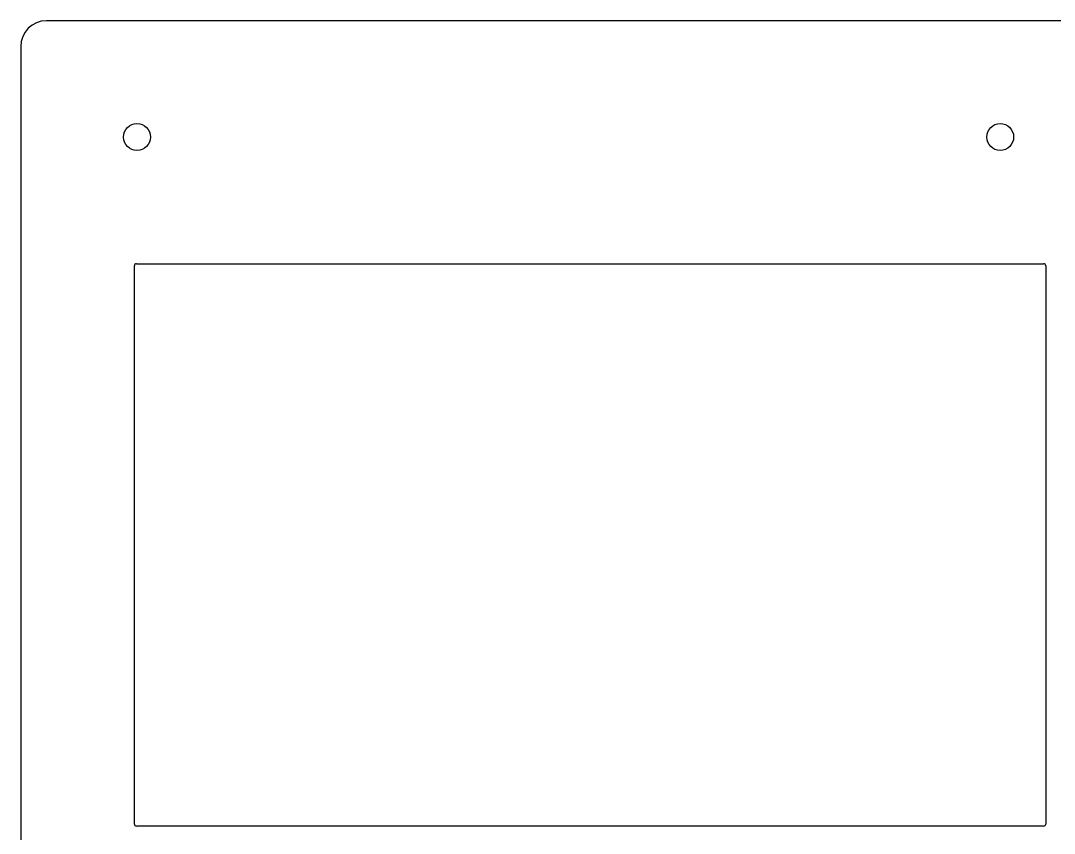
# Model space of a CAD drawing. Header units: millimetres. Extents: x -190 to 189, y -324 to 305.
# Drawn here: x -189.5 to 10.5, y 148.2 to 305.4 of the extents above; entities that cross this region are included whole.
import ezdxf

# ---------------------------------------------------------------- set-up
doc = ezdxf.new("R2010")
doc.units = ezdxf.units.MM
doc.layers.get('0').update_dxf_attribs({"linetype": 'CONTINUOUS'})

msp = doc.modelspace()

# ---------------------------------------------------------------- linework, layer by layer
for p, q in [((184.49, 305.4), (-184.5, 305.4)), ((-189.5, 300.4), (-189.5, -319.4)), ((-167.5, 150), (-167.5, 258)), ((-167.1, 258.4), (8.4, 258.4)), ((8.8, 258), (8.8, 150)), ((8.4, 149.6), (-167.1, 149.6))]:
    msp.add_line(p, q)
for centre in [(-167, 282.9), (0, 282.9)]:
    msp.add_circle(centre, 2.6)
for centre, radius, start, end in [((-184.5, 300.4), 5, 90, 180), ((-167.1, 258), 0.4, 90, 180), ((8.4, 258), 0.4, 0, 90), ((-167.1, 150), 0.4, 180, 270), ((8.4, 150), 0.4, -90, 0)]:
    msp.add_arc(centre, radius, start, end)

doc.saveas('drawing.dxf')
